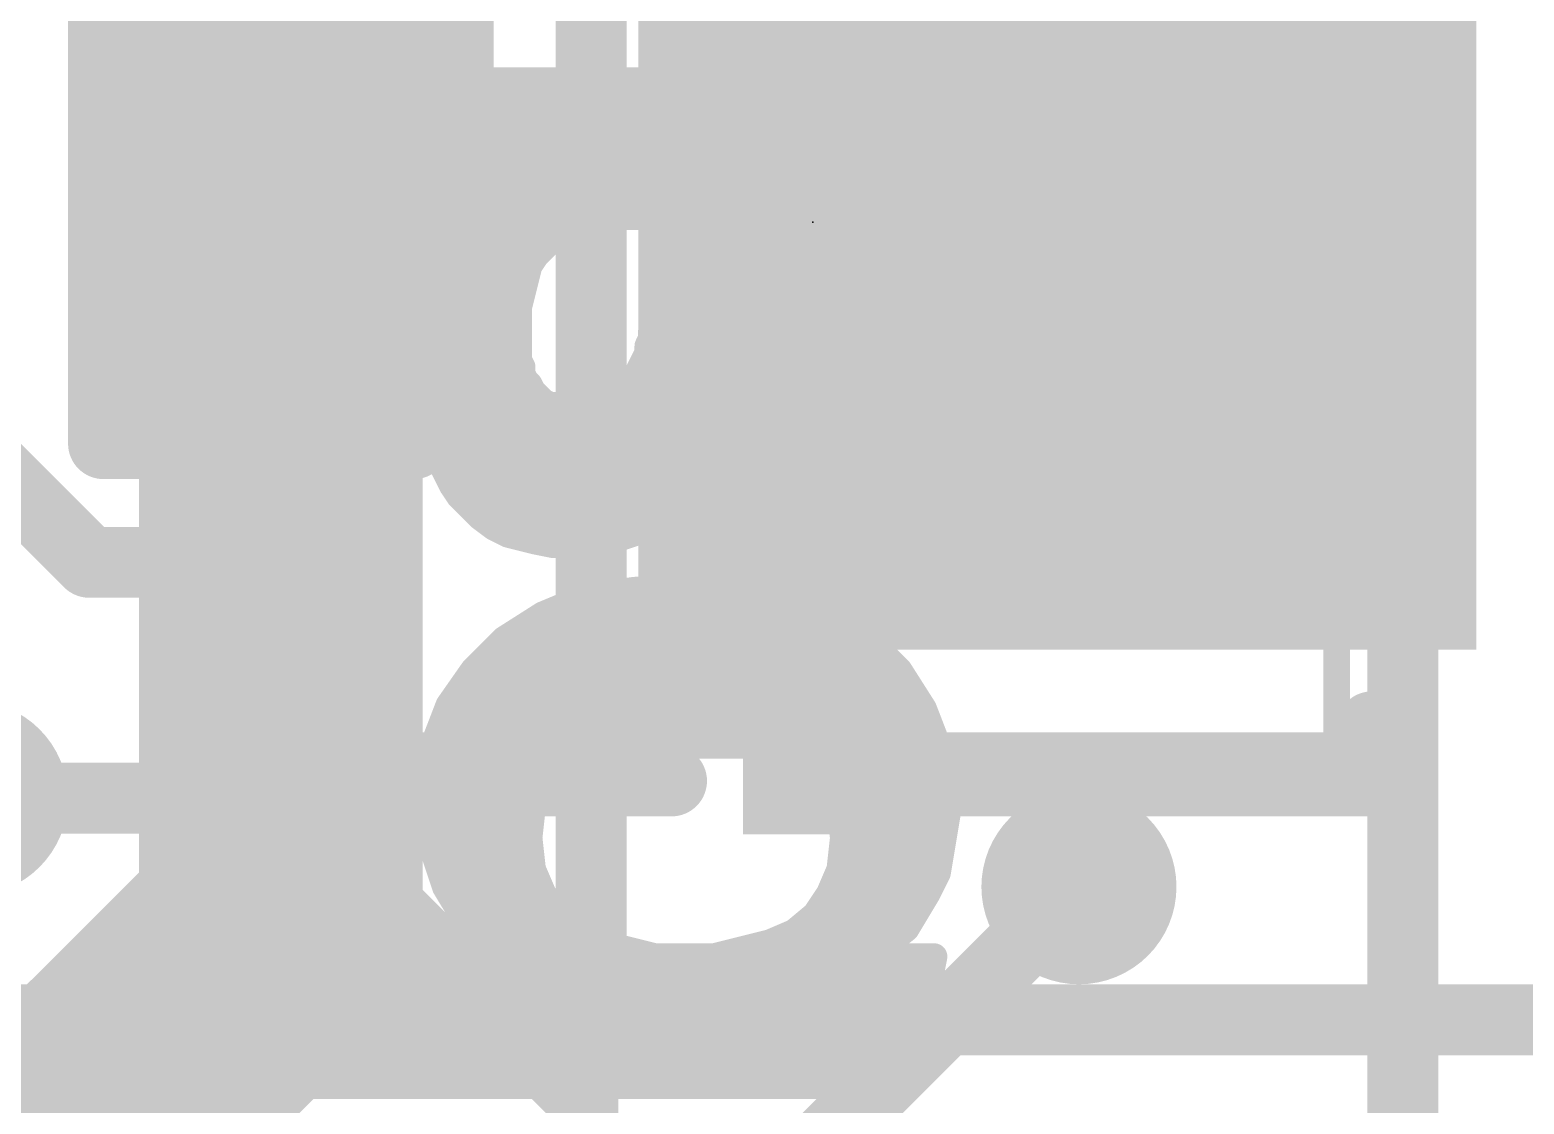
# Model space of a CAD drawing. Extents: x -29.2 to 57.4, y -20 to 37.1.
# Drawn here: x 21.76 to 26.04, y 12.458 to 15.537 of the extents above; entities that cross this region are included whole.
import ezdxf

# ---------------------------------------------------------------- set-up
doc = ezdxf.new("R2010")
doc.units = 0
for name, color, linetype in [('1', 12, 'CONTINUOUS'), ('16', 132, 'CONTINUOUS'), ('18', 110, 'CONTINUOUS'), ('21', 41, 'CONTINUOUS'), ('22', 40, 'CONTINUOUS'), ('23', 53, 'CONTINUOUS'), ('51', 53, 'CONTINUOUS')]:
    doc.layers.add(name, color=color, linetype=linetype)

# ---------------------------------------------------------------- blocks, each defined once
blk = doc.blocks.new('RECT')
blk.add_solid([(-0.5, -0.5), (0.5, -0.5), (-0.5, 0.5), (0.5, 0.5)])
blk = doc.blocks.new('ROUNDV')
at = {"const_width": 0.5}
blk.add_lwpolyline([(0, -0.25, 1), (0, 0.25, 1), (0, -0.25)], format="xyb", dxfattribs=at)

msp = doc.modelspace()

# ---------------------------------------------------------------- linework, layer by layer
at = {"layer": '1', "const_width": 0.2032}
for points in [[(23.368, 12.7), (23.368, 17.018)], [(21.971, 14.351), (21.971, 16.637)], [(22.987, 16.637), (22.987, 14.478)], [(25.693, 13.996), (24.703, 14.986)], [(22.987, 14.478), (22.86, 14.351)], [(21.93, 14.011), (21.59, 14.351)], [(22.86, 14.351), (21.971, 14.351)], [(22.478, 14.011), (21.93, 14.011)], [(25.693, 11.684), (25.693, 13.996)], [(22.479, 13.335), (21.59, 13.335)], [(23.344, 12.47), (22.479, 13.335)], [(21.971, 12.7), (21.336, 12.7)], [(22.344, 12.327), (21.971, 12.7)], [(32.766, 12.7), (23.368, 12.7)], [(23.344, 11.303), (23.344, 12.47)]]:
    msp.add_lwpolyline(points, dxfattribs=at)
at = {"layer": '1', "const_width": 0.1016}
for points in [[(24.7389, 15.0219, 1), (24.6671, 14.9501)], [(23.0229, 14.4421, 1), (22.9511, 14.5139)], [(22.9362, 14.478, 1), (23.0378, 14.478)], [(21.971, 14.4018, 1), (21.971, 14.3002)], [(22.8241, 14.3869, 1), (22.8959, 14.3151)], [(22.86, 14.3002, 1), (22.86, 14.4018)], [(21.9202, 14.351, 1), (22.0218, 14.351)], [(21.93, 14.0618, 1), (21.93, 13.9602)], [(21.8941, 13.9751, 1), (21.9659, 14.0469)], [(22.478, 13.9602, 1), (22.478, 14.0618)], [(25.7438, 13.996, 1), (25.6422, 13.996)], [(25.6571, 13.9601, 1), (25.7289, 14.0319)], [(22.5149, 13.3709, 1), (22.4431, 13.2991)], [(22.479, 13.2842, 1), (22.479, 13.3858)], [(22.0069, 12.7359, 1), (21.9351, 12.6641)], [(21.971, 12.6492, 1), (21.971, 12.7508)], [(23.368, 12.7508, 1), (23.368, 12.6492)], [(23.3172, 12.7, 1), (23.4188, 12.7)], [(23.3948, 12.47, 1), (23.2932, 12.47)], [(23.3081, 12.4341, 1), (23.3799, 12.5059)]]:
    msp.add_lwpolyline(points, format="xyb", dxfattribs=at)
at = {"layer": '16'}
for points, const_width in [([(22.479, 12.954), (22.479, 16.6116)], 0.8128), ([(21.717, 12.192), (22.479, 12.954)], 0.8128), ([(24.765, 13.081), (22.7076, 11.0236)], 0.2032), ([(10.033, 12.192), (21.717, 12.192)], 0.8128)]:
    msp.add_lwpolyline(points, dxfattribs=dict(at, const_width=const_width))
for points, const_width in [([(22.6227, 12.8103, 1), (22.3353, 13.0977)], 0.4064), ([(22.2758, 12.954, 1), (22.6822, 12.954)], 0.4064), ([(24.8009, 13.0451, 1), (24.7291, 13.1169)], 0.1016), ([(21.717, 11.9888, 1), (21.717, 12.3952)], 0.4064), ([(21.5733, 12.3357, 1), (21.8607, 12.0483)], 0.4064)]:
    msp.add_lwpolyline(points, format="xyb", dxfattribs=dict(at, const_width=const_width))
at = {"layer": '21', "const_width": 0.2032}
for points in [[(22.4014, 13.3844), (22.4014, 13.5396)], [(25.6046, 13.3844), (25.6046, 13.5396)], [(23.598, 13.3844), (22.4014, 13.3844)], [(25.6046, 13.3844), (24.408, 13.3844)]]:
    msp.add_lwpolyline(points, dxfattribs=at)
at = {"layer": '21', "const_width": 0.1016}
for points in [[(22.4522, 13.5396, 1), (22.3506, 13.5396)], [(25.6554, 13.5396, 1), (25.5538, 13.5396)], [(22.4014, 13.4352, 1), (22.4014, 13.3336)], [(23.598, 13.3336, 1), (23.598, 13.4352)], [(24.408, 13.4352, 1), (24.408, 13.3336)], [(25.6046, 13.3336, 1), (25.6046, 13.4352)], [(22.3506, 13.3844, 1), (22.4522, 13.3844)], [(25.5538, 13.3844, 1), (25.6554, 13.3844)]]:
    msp.add_lwpolyline(points, format="xyb", dxfattribs=at)
at = {"layer": '22', "const_width": 0.0381}
for points in [[(22.93, 15.4501, 1), (22.93, 15.412)], [(22.949, 15.431, 1), (22.9109, 15.431)], [(22.9485, 15.448, 1), (22.9315, 15.414)], [(22.94, 15.412, 1), (22.94, 15.4501)], [(22.96, 15.4401, 1), (22.96, 15.402)], [(22.9785, 15.438, 1), (22.9615, 15.404)], [(22.9515, 15.404, 1), (22.9685, 15.438)], [(22.97, 15.402, 1), (22.97, 15.4401)], [(22.93, 15.4115, 1), (22.93, 15.3734)], [(22.99, 15.4301, 1), (22.99, 15.392)], [(23.0085, 15.428, 1), (22.9915, 15.394)], [(22.9815, 15.394, 1), (22.9985, 15.428)], [(23, 15.392, 1), (23, 15.4301)], [(23.02, 15.4201, 1), (23.02, 15.382)], [(23.0115, 15.384, 1), (23.0285, 15.418)], [(23.0685, 15.418, 1), (23.0515, 15.384)], [(23.06, 15.382, 1), (23.06, 15.4201)], [(23.08, 15.4101, 1), (23.08, 15.372)], [(23.0715, 15.374, 1), (23.0885, 15.408)], [(23.0772, 15.3734, 1), (23.0772, 15.4115)], [(23.9831, 15.4098, 1), (23.9769, 15.3722)], [(23.98, 15.372, 1), (23.98, 15.4101)], [(24.1085, 15.388, 1), (24.0915, 15.354)], [(24.0969, 15.3522, 1), (24.1031, 15.3898)], [(24.1471, 15.3687, 1), (24.1329, 15.3333)], [(24.1315, 15.334, 1), (24.1485, 15.368)], [(24.2035, 15.3445, 1), (24.1765, 15.3175)], [(24.1829, 15.3133, 1), (24.1971, 15.3487)], [(22.93, 15.3353, 1), (22.93, 15.2972)], [(24.2048, 15.2972, 1), (24.2048, 15.3353)], [(24.2752, 15.2724, 1), (24.2448, 15.2496)], [(24.2465, 15.2475, 1), (24.2735, 15.2745)], [(22.93, 15.2591, 1), (22.93, 15.221)], [(24.307, 15.2295, 1), (24.273, 15.2125)], [(24.2748, 15.2096, 1), (24.3052, 15.2324)], [(24.2758, 15.221, 1), (24.2758, 15.2591)], [(22.93, 15.1829, 1), (22.93, 15.1448)], [(24.3277, 15.1881, 1), (24.2923, 15.1739)], [(24.293, 15.1725, 1), (24.327, 15.1895)], [(24.3169, 15.1448, 1), (24.3169, 15.1829)], [(24.3485, 15.1356, 1), (24.3115, 15.1264)], [(24.3123, 15.1239, 1), (24.3477, 15.1381)], [(22.93, 15.1067, 1), (22.93, 15.0686)], [(24.3581, 15.097, 1), (24.3219, 15.085)], [(24.3215, 15.0864, 1), (24.3585, 15.0956)], [(24.3411, 15.0686, 1), (24.3411, 15.1067)], [(22.93, 15.0601, 1), (22.93, 15.022)], [(22.9635, 15.0545, 1), (22.9365, 15.0275)], [(22.96, 15.0501, 1), (22.96, 15.012)], [(22.95, 15.022, 1), (22.95, 15.0601)], [(22.9835, 15.0445, 1), (22.9565, 15.0175)], [(22.97, 15.012, 1), (22.97, 15.0501)], [(24.3787, 15.0347, 1), (24.3413, 15.0273)], [(22.9109, 15.041, 1), (22.949, 15.041)], [(22.9465, 15.0175, 1), (22.9735, 15.0445)], [(22.98, 15.0401, 1), (22.98, 15.002)], [(22.9665, 15.0075, 1), (22.9935, 15.0345)], [(23.0535, 15.0345, 1), (23.0265, 15.0075)], [(23.0496, 15.0305, 1), (23.0496, 14.9924)], [(23.05, 15.0301, 1), (23.05, 14.992)], [(23.0365, 15.0045, 1), (23.0635, 14.9775)], [(23.0365, 14.9975, 1), (23.0635, 15.0245)], [(23.0606, 14.9751, 1), (23.0394, 15.0069)], [(23.04, 15.002, 1), (23.04, 15.0401)], [(23.0835, 14.9975, 1), (23.0565, 15.0245)], [(23.07, 14.992, 1), (23.07, 15.0301)], [(23.39, 15.0101, 1), (23.39, 14.972)], [(23.3985, 14.974, 1), (23.3815, 15.008)], [(23.4115, 15.008, 1), (23.4285, 14.974)], [(23.42, 14.972, 1), (23.42, 15.0101)], [(23.44, 15.0201, 1), (23.44, 14.982)], [(23.4485, 14.984, 1), (23.4315, 15.018)], [(23.647, 14.9925, 1), (23.613, 15.0095)], [(23.63, 14.982, 1), (23.63, 15.0201)], [(23.8763, 15.0097, 1), (23.8837, 14.9723)], [(23.8914, 14.9758, 1), (23.8686, 15.0062)], [(23.93, 15.0201, 1), (23.93, 14.982)], [(23.9337, 14.9823, 1), (23.9263, 15.0197)], [(23.966, 15.0191, 1), (23.954, 14.9829)], [(23.96, 14.982, 1), (23.96, 15.0201)], [(23.99, 15.0101, 1), (23.99, 14.972)], [(23.984, 14.9729, 1), (23.996, 15.0091)], [(24.0185, 15.008, 1), (24.0015, 14.974)], [(24.01, 14.972, 1), (24.01, 15.0101)], [(24.3419, 15.025, 1), (24.3781, 15.037)], [(24.3639, 14.9924, 1), (24.3639, 15.0305)], [(23.0094, 14.9869, 1), (23.0306, 14.9551)], [(23.0359, 14.9604, 1), (23.0041, 14.9816)], [(23.2765, 14.9645, 1), (23.3035, 14.9375)], [(23.296, 14.9329, 1), (23.284, 14.9691)], [(23.304, 14.9891, 1), (23.316, 14.9529)], [(23.3235, 14.9575, 1), (23.2965, 14.9845)], [(23.34, 15, 1), (23.34, 14.9619)], [(23.346, 14.9629, 1), (23.334, 14.9991)], [(23.3615, 14.998, 1), (23.3785, 14.964)], [(23.37, 14.9619, 1), (23.37, 15)], [(23.6135, 14.9375, 1), (23.5865, 14.9645)], [(23.5965, 14.9845, 1), (23.6235, 14.9575)], [(23.627, 14.9625, 1), (23.593, 14.9795)], [(23.603, 14.9895, 1), (23.637, 14.9725)], [(23.6335, 14.9675, 1), (23.6065, 14.9945)], [(23.8286, 14.9762, 1), (23.8514, 14.9458)], [(23.8552, 14.9496, 1), (23.8248, 14.9724)], [(24.0635, 14.9845, 1), (24.0365, 14.9575)], [(24.0415, 14.954, 1), (24.0585, 14.988)], [(24.3891, 14.981, 1), (24.351, 14.981)], [(24.3513, 14.9773, 1), (24.3887, 14.9847)], [(23.0059, 14.9004, 1), (22.9741, 14.9216)], [(22.9981, 14.9543, 1), (22.9981, 14.9162)], [(22.9841, 14.9516, 1), (23.0159, 14.9304)], [(23.0181, 14.935, 1), (22.9819, 14.947)], [(23.254, 14.9591, 1), (23.266, 14.9229)], [(23.2735, 14.9275, 1), (23.2465, 14.9545)], [(23.2542, 14.9162, 1), (23.2542, 14.9543)], [(23.609, 14.941, 1), (23.5709, 14.941)], [(23.5765, 14.9545, 1), (23.6035, 14.9275)], [(23.59, 14.9543, 1), (23.59, 14.9162)], [(23.5709, 14.921, 1), (23.609, 14.921)], [(23.607, 14.9125, 1), (23.573, 14.9295)], [(23.583, 14.9595, 1), (23.617, 14.9425)], [(23.7948, 14.9324, 1), (23.8252, 14.9096)], [(23.8281, 14.915, 1), (23.7919, 14.927)], [(23.8207, 14.9162, 1), (23.8207, 14.9543)], [(24.097, 14.9495, 1), (24.063, 14.9325)], [(24.0829, 14.9543, 1), (24.0829, 14.9162)], [(24.0665, 14.9275, 1), (24.0935, 14.9545)], [(24.3888, 14.9341, 1), (24.3512, 14.9279)], [(24.351, 14.931, 1), (24.3891, 14.931)], [(24.37, 14.9162, 1), (24.37, 14.9543)], [(22.9587, 14.878, 1), (22.9587, 14.8399)], [(22.9759, 14.8504, 1), (22.9441, 14.8716)], [(22.9541, 14.8916, 1), (22.9859, 14.8704)], [(22.987, 14.8725, 1), (22.953, 14.8895)], [(22.9719, 14.917, 1), (23.0081, 14.905)], [(23.2085, 14.8564, 1), (23.1715, 14.8656)], [(23.1895, 14.8399, 1), (23.1895, 14.878)], [(23.1965, 14.9045, 1), (23.2235, 14.8775)], [(23.2259, 14.8804, 1), (23.1941, 14.9016)], [(23.5891, 14.881, 1), (23.551, 14.881)], [(23.553, 14.8895, 1), (23.587, 14.8725)], [(23.57, 14.878, 1), (23.57, 14.8399)], [(23.8089, 14.8583, 1), (23.7711, 14.8637)], [(23.7897, 14.8399, 1), (23.7897, 14.878)], [(24.129, 14.881, 1), (24.0909, 14.881)], [(24.127, 14.8695, 1), (24.093, 14.8525)], [(24.111, 14.878, 1), (24.111, 14.8399)], [(24.093, 14.8725, 1), (24.127, 14.8895)], [(24.3991, 14.871, 1), (24.361, 14.871)], [(24.38, 14.8399, 1), (24.38, 14.878)], [(22.9241, 14.8416, 1), (22.9559, 14.8204)], [(22.9581, 14.825, 1), (22.9219, 14.837)], [(22.943, 14.8695, 1), (22.977, 14.8525)], [(23.1741, 14.8716, 1), (23.2059, 14.8504)], [(23.5736, 14.8497, 1), (23.5664, 14.8123)], [(23.5736, 14.8497, 1), (23.5664, 14.8123)], [(23.587, 14.8225, 1), (23.553, 14.8395)], [(23.7719, 14.867, 1), (23.8081, 14.855)], [(24.0909, 14.861, 1), (24.129, 14.861)], [(24.1391, 14.841, 1), (24.101, 14.841)], [(24.103, 14.8325, 1), (24.137, 14.8495)], [(24.3612, 14.8679, 1), (24.3988, 14.8741)], [(22.9255, 14.8018, 1), (22.9255, 14.7637)], [(22.9119, 14.807, 1), (22.9481, 14.795)], [(22.9485, 14.7964, 1), (22.9115, 14.8056)], [(23.1705, 14.7637, 1), (23.1705, 14.8018)], [(23.543, 14.8195, 1), (23.577, 14.8025)], [(23.56, 14.8018, 1), (23.56, 14.7637)], [(23.5791, 14.811, 1), (23.541, 14.811)], [(23.551, 14.831, 1), (23.5891, 14.831)], [(23.7611, 14.7937, 1), (23.7989, 14.7883)], [(23.7989, 14.7886, 1), (23.7611, 14.7934)], [(23.7764, 14.7723, 1), (23.7836, 14.8097)], [(23.7764, 14.7723, 1), (23.7836, 14.8097)], [(23.779, 14.7637, 1), (23.779, 14.8018)], [(24.12, 14.8018, 1), (24.12, 14.7637)], [(24.38, 14.7637, 1), (24.38, 14.8018)], [(22.9291, 14.731, 1), (22.891, 14.731)], [(22.9015, 14.7656, 1), (22.9385, 14.7564)], [(22.9381, 14.755, 1), (22.9019, 14.767)], [(23.1791, 14.741, 1), (23.141, 14.741)], [(23.5691, 14.741, 1), (23.531, 14.741)], [(23.541, 14.771, 1), (23.5791, 14.771)], [(23.5781, 14.765, 1), (23.5419, 14.777)], [(24.137, 14.7795, 1), (24.103, 14.7625)], [(24.101, 14.771, 1), (24.1391, 14.771)], [(24.1481, 14.745, 1), (24.1119, 14.757)], [(24.113, 14.7425, 1), (24.147, 14.7595)], [(22.8919, 14.737, 1), (22.9281, 14.725)], [(22.91, 14.7256, 1), (22.91, 14.6875)], [(22.9281, 14.695, 1), (22.8919, 14.707)], [(23.1415, 14.7456, 1), (23.1785, 14.7364)], [(23.16, 14.6875, 1), (23.16, 14.7256)], [(23.5319, 14.747, 1), (23.5681, 14.735)], [(23.55, 14.7256, 1), (23.55, 14.6875)], [(23.5681, 14.695, 1), (23.5319, 14.707)], [(23.7511, 14.7134, 1), (23.7889, 14.7086)], [(23.7889, 14.7089, 1), (23.7511, 14.7131)], [(23.7695, 14.6875, 1), (23.7695, 14.7256)], [(24.1391, 14.721, 1), (24.101, 14.721)], [(24.1019, 14.727, 1), (24.1381, 14.715)], [(24.12, 14.7256, 1), (24.12, 14.6875)], [(24.38, 14.6875, 1), (24.38, 14.7256)], [(22.8819, 14.677, 1), (22.9181, 14.665)], [(22.9191, 14.671, 1), (22.881, 14.671)], [(22.891, 14.701, 1), (22.9291, 14.701)], [(23.5219, 14.677, 1), (23.5581, 14.665)], [(23.5591, 14.671, 1), (23.521, 14.671)], [(23.557, 14.6425, 1), (23.523, 14.6595)], [(23.531, 14.701, 1), (23.5691, 14.701)], [(24.101, 14.671, 1), (24.1391, 14.671)], [(24.1381, 14.665, 1), (24.1019, 14.677)], [(24.3988, 14.6479, 1), (24.3612, 14.6541)], [(22.9, 14.6494, 1), (22.9, 14.6113)], [(22.9181, 14.595, 1), (22.8819, 14.607)], [(23.16, 14.6113, 1), (23.16, 14.6494)], [(23.5491, 14.631, 1), (23.511, 14.631)], [(23.53, 14.6494, 1), (23.53, 14.6113)], [(23.513, 14.6395, 1), (23.547, 14.6225)], [(23.5368, 14.6288, 1), (23.5232, 14.5932)], [(23.5368, 14.6288, 1), (23.5232, 14.5932)], [(23.547, 14.6025, 1), (23.513, 14.6195)], [(23.521, 14.651, 1), (23.5591, 14.651)], [(23.7411, 14.6231, 1), (23.7789, 14.6189)], [(23.7786, 14.6169, 1), (23.7414, 14.6251)], [(23.761, 14.6113, 1), (23.761, 14.6494)], [(24.129, 14.641, 1), (24.0909, 14.641)], [(24.11, 14.6494, 1), (24.11, 14.6113)], [(24.0919, 14.647, 1), (24.1281, 14.635)], [(24.0909, 14.621, 1), (24.129, 14.621)], [(24.127, 14.6125, 1), (24.093, 14.6295)], [(24.361, 14.651, 1), (24.3991, 14.651)], [(24.3766, 14.6113, 1), (24.3766, 14.6494)], [(22.9091, 14.571, 1), (22.871, 14.571)], [(22.8719, 14.577, 1), (22.9081, 14.565)], [(22.881, 14.601, 1), (22.9191, 14.601)], [(23.177, 14.5995, 1), (23.143, 14.5825)], [(23.141, 14.591, 1), (23.1791, 14.591)], [(23.1891, 14.571, 1), (23.151, 14.571)], [(23.153, 14.5625, 1), (23.187, 14.5795)], [(23.511, 14.611, 1), (23.5491, 14.611)], [(24.073, 14.5895, 1), (24.107, 14.5725)], [(24.1035, 14.5675, 1), (24.0765, 14.5945)], [(22.89, 14.5733, 1), (22.89, 14.5352)], [(23.187, 14.5595, 1), (23.153, 14.5425)], [(23.151, 14.551, 1), (23.1891, 14.551)], [(23.1935, 14.5445, 1), (23.1665, 14.5175)], [(23.163, 14.5225, 1), (23.197, 14.5395)], [(23.17, 14.5352, 1), (23.17, 14.5733)], [(23.207, 14.5295, 1), (23.173, 14.5125)], [(23.1765, 14.5075, 1), (23.2035, 14.5345)], [(23.5016, 14.5733, 1), (23.5016, 14.5352)], [(23.6791, 14.5733, 1), (23.6791, 14.5352)], [(23.6791, 14.5352, 1), (23.6791, 14.5733)], [(23.7214, 14.5351, 1), (23.7586, 14.5269)], [(23.7589, 14.5286, 1), (23.7211, 14.5334)], [(23.7332, 14.5132, 1), (23.7468, 14.5488)], [(23.7332, 14.5132, 1), (23.7468, 14.5488)], [(23.7452, 14.5352, 1), (23.7452, 14.5733)], [(24.0165, 14.5345, 1), (24.0435, 14.5075)], [(24.0385, 14.504, 1), (24.0215, 14.538)], [(24.0632, 14.5733, 1), (24.0632, 14.5352)], [(24.3639, 14.5352, 1), (24.3639, 14.5733)], [(22.9087, 14.4947, 1), (22.8713, 14.4873)], [(22.871, 14.491, 1), (22.9091, 14.491)], [(22.8926, 14.4971, 1), (22.8926, 14.459)], [(23.2135, 14.5145, 1), (23.1865, 14.4875)], [(23.183, 14.4925, 1), (23.217, 14.5095)], [(23.223, 14.459, 1), (23.223, 14.4971)], [(23.447, 14.4971, 1), (23.447, 14.459)], [(23.463, 14.5195, 1), (23.497, 14.5025)], [(23.4935, 14.4975, 1), (23.4665, 14.5245)], [(23.7334, 14.459, 1), (23.7334, 14.4971)], [(23.91, 14.5101, 1), (23.91, 14.472)], [(23.9291, 14.491, 1), (23.891, 14.491)], [(23.91, 14.4971, 1), (23.91, 14.459)], [(23.9315, 14.508, 1), (23.9485, 14.474)], [(23.94, 14.472, 1), (23.94, 14.5101)], [(23.96, 14.5201, 1), (23.96, 14.482)], [(23.9685, 14.484, 1), (23.9515, 14.518)], [(23.9815, 14.518, 1), (23.9985, 14.484)], [(23.99, 14.482, 1), (23.99, 14.5201)], [(24.3512, 14.459, 1), (24.3512, 14.4971)], [(22.9191, 14.441, 1), (22.881, 14.441)], [(23.2385, 14.488, 1), (23.2215, 14.454)], [(23.2165, 14.4575, 1), (23.2435, 14.4845)], [(23.25, 14.4801, 1), (23.25, 14.442)], [(23.266, 14.4791, 1), (23.254, 14.4429)], [(23.2415, 14.444, 1), (23.2585, 14.478)], [(23.26, 14.442, 1), (23.26, 14.4801)], [(23.29, 14.4701, 1), (23.29, 14.432)], [(23.284, 14.4329, 1), (23.296, 14.4691)], [(23.3185, 14.468, 1), (23.3015, 14.434)], [(23.31, 14.432, 1), (23.31, 14.4701)], [(23.324, 14.4591, 1), (23.336, 14.4229)], [(23.3215, 14.424, 1), (23.3385, 14.458)], [(23.36, 14.4701, 1), (23.36, 14.432)], [(23.366, 14.4329, 1), (23.354, 14.4691)], [(23.3915, 14.468, 1), (23.4085, 14.434)], [(23.4, 14.432, 1), (23.4, 14.4701)], [(23.4265, 14.4845, 1), (23.4535, 14.4575)], [(23.4485, 14.454, 1), (23.4315, 14.488)], [(23.7111, 14.4534, 1), (23.7489, 14.4486)], [(23.7486, 14.4469, 1), (23.7114, 14.4551)], [(24.3312, 14.4741, 1), (24.3688, 14.4679)], [(24.3677, 14.4639, 1), (24.3323, 14.4781)], [(22.9, 14.4209, 1), (22.9, 14.3828)], [(22.917, 14.3995, 1), (22.883, 14.3825)], [(22.8813, 14.4373, 1), (22.9187, 14.4447)], [(23.7191, 14.3828, 1), (23.7191, 14.4209)], [(23.91, 14.4209, 1), (23.91, 14.3828)], [(24.3223, 14.3828, 1), (24.3223, 14.4209)], [(22.881, 14.391, 1), (22.9191, 14.391)], [(22.9385, 14.3556, 1), (22.9015, 14.3464)], [(23.6914, 14.3651, 1), (23.7286, 14.3569)], [(23.7278, 14.3543, 1), (23.6922, 14.3677)], [(24.2923, 14.3781, 1), (24.3277, 14.3639)], [(24.3263, 14.3612, 1), (24.2937, 14.3808)], [(22.903, 14.3425, 1), (22.937, 14.3595)], [(22.9263, 14.3447, 1), (22.9263, 14.3066)], [(22.947, 14.3195, 1), (22.913, 14.3025)], [(23.6967, 14.3066, 1), (23.6967, 14.3447)], [(23.91, 14.3447, 1), (23.91, 14.3066)], [(24.2637, 14.3308, 1), (24.2963, 14.3112)], [(24.2952, 14.3096, 1), (24.2648, 14.3324)], [(24.2828, 14.3066, 1), (24.2828, 14.3447)], [(22.9115, 14.3064, 1), (22.9485, 14.3156)], [(23.6622, 14.2877, 1), (23.6978, 14.2743)], [(23.6965, 14.2715, 1), (23.6635, 14.2905)], [(22.9608, 14.2685, 1), (22.9608, 14.2304)], [(22.9859, 14.2416, 1), (22.9541, 14.2204)], [(22.953, 14.2225, 1), (22.987, 14.2395)], [(23.6619, 14.2304, 1), (23.6619, 14.2685)], [(23.91, 14.2685, 1), (23.91, 14.2304)], [(24.2048, 14.2524, 1), (24.2352, 14.2296)], [(24.2335, 14.2275, 1), (24.2065, 14.2545)], [(24.2263, 14.2304, 1), (24.2263, 14.2685)], [(23.0035, 14.2145, 1), (22.9765, 14.1875)], [(22.9741, 14.1904, 1), (23.0059, 14.2116)], [(23.0178, 14.1923, 1), (23.0178, 14.1542)], [(23.6022, 14.1542, 1), (23.6022, 14.1923)], [(23.6235, 14.2205, 1), (23.6565, 14.2015)], [(23.6535, 14.1975, 1), (23.6265, 14.2245)], [(23.91, 14.1923, 1), (23.91, 14.1542)], [(24.1429, 14.1542, 1), (24.1429, 14.1923)], [(24.1665, 14.2145, 1), (24.1935, 14.1875)], [(24.1914, 14.1858, 1), (24.1686, 14.2162)], [(23.0614, 14.1562, 1), (23.0386, 14.1258)], [(23.0365, 14.1275, 1), (23.0635, 14.1545)], [(23.5665, 14.1645, 1), (23.5935, 14.1375)], [(23.5911, 14.1355, 1), (23.5689, 14.1665)], [(24.0802, 14.1573, 1), (24.0998, 14.1247)], [(24.096, 14.1229, 1), (24.084, 14.1591)], [(24.1286, 14.1862, 1), (24.1514, 14.1558)], [(24.1498, 14.1547, 1), (24.1302, 14.1873)], [(23.0985, 14.128, 1), (23.0815, 14.094)], [(23.0786, 14.0958, 1), (23.1014, 14.1262)], [(23.118, 14.1161, 1), (23.118, 14.078)], [(23.1346, 14.1095, 1), (23.1254, 14.0725)], [(23.1215, 14.074, 1), (23.1385, 14.108)], [(23.4989, 14.1165, 1), (23.5211, 14.0855)], [(23.498, 14.078, 1), (23.498, 14.1161)], [(23.516, 14.0829, 1), (23.504, 14.1191)], [(23.9073, 14.1199, 1), (23.9127, 14.0821)], [(23.9763, 14.1297, 1), (23.9837, 14.0923)], [(23.9827, 14.0921, 1), (23.9773, 14.1299)], [(24.024, 14.1391, 1), (24.036, 14.1029)], [(24.0337, 14.1023, 1), (24.0263, 14.1397)], [(23.2137, 14.0897, 1), (23.2063, 14.0523)], [(23.2054, 14.0525, 1), (23.2146, 14.0895)], [(23.26, 14.08, 1), (23.26, 14.0419)], [(23.2563, 14.0423, 1), (23.2637, 14.0797)], [(23.3083, 14.08, 1), (23.3117, 14.042)], [(23.31, 14.0419, 1), (23.31, 14.08)], [(23.414, 14.0891, 1), (23.426, 14.0529)], [(23.4217, 14.052, 1), (23.4183, 14.09)], [(23.891, 14.101, 1), (23.9291, 14.101)], [(23.4886, 13.95, 1), (23.4914, 13.912)], [(23.4927, 13.9121, 1), (23.4873, 13.9499)], [(23.63, 13.9601, 1), (23.63, 13.922)], [(23.649, 13.9415, 1), (23.611, 13.9405)], [(23.649, 13.9415, 1), (23.611, 13.9405)], [(23.6314, 13.922, 1), (23.6286, 13.96)], [(23.774, 13.9596, 1), (23.766, 13.9224)], [(23.77, 13.922, 1), (23.77, 13.9601)], [(23.3473, 13.9299, 1), (23.3527, 13.8921)], [(23.3573, 13.8934, 1), (23.3427, 13.9286)], [(23.9168, 13.9288, 1), (23.9032, 13.8932)], [(23.906, 13.8924, 1), (23.914, 13.9296)], [(23.2472, 13.8691, 1), (23.2128, 13.8529)], [(23.2472, 13.8691, 1), (23.2128, 13.8529)], [(23.2227, 13.8786, 1), (23.2373, 13.8434)], [(23.2402, 13.8449, 1), (23.2198, 13.8771)], [(23.2478, 13.8875, 1), (23.2478, 13.8494)], [(23.6319, 13.8875, 1), (23.6319, 13.8494)], [(23.6319, 13.8494, 1), (23.6319, 13.8875)], [(24.0208, 13.8494, 1), (24.0208, 13.8875)], [(24.0496, 13.8775, 1), (24.0304, 13.8445)], [(24.0332, 13.8432, 1), (24.0468, 13.8788)], [(23.1098, 13.8071, 1), (23.1302, 13.7749)], [(23.1219, 13.8113, 1), (23.1219, 13.7732)], [(23.1335, 13.7775, 1), (23.1065, 13.8045)], [(23.2624, 13.8113, 1), (23.2624, 13.7732)], [(23.2624, 13.7732, 1), (23.2624, 13.8113)], [(23.6339, 13.8113, 1), (23.6339, 13.7732)], [(23.6339, 13.7732, 1), (23.6339, 13.8113)], [(24.1735, 13.8045, 1), (24.1465, 13.7775)], [(24.1504, 13.7745, 1), (24.1696, 13.8075)], [(24.1579, 13.7732, 1), (24.1579, 13.8113)], [(23.045, 13.7351, 1), (23.045, 13.697)], [(23.2982, 13.7351, 1), (23.2982, 13.697)], [(23.2982, 13.697, 1), (23.2982, 13.7351)], [(23.6359, 13.7351, 1), (23.6359, 13.697)], [(23.6359, 13.697, 1), (23.6359, 13.7351)], [(24.235, 13.697, 1), (24.235, 13.7351)], [(23.0165, 13.7145, 1), (23.0435, 13.6875)], [(23.0456, 13.6901, 1), (23.0144, 13.7119)], [(24.2661, 13.7112, 1), (24.2339, 13.6908)], [(24.2365, 13.6875, 1), (24.2635, 13.7145)], [(22.9872, 13.6589, 1), (22.9872, 13.6208)], [(23.3341, 13.6589, 1), (23.3341, 13.6208)], [(23.3341, 13.6208, 1), (23.3341, 13.6589)], [(23.6379, 13.6589, 1), (23.6379, 13.6208)], [(23.6379, 13.6208, 1), (23.6379, 13.6589)], [(24.2889, 13.6208, 1), (24.2889, 13.6589)], [(22.9444, 13.6119, 1), (22.9756, 13.5901)], [(22.9778, 13.5942, 1), (22.9422, 13.6078)], [(24.3378, 13.5978, 1), (24.3022, 13.5842)], [(24.3039, 13.5808, 1), (24.3361, 13.6012)], [(22.9456, 13.5827, 1), (22.9456, 13.5446)], [(23.37, 13.5827, 1), (23.37, 13.5446)], [(23.37, 13.5446, 1), (23.37, 13.5827)], [(23.4676, 13.5599, 1), (23.4724, 13.5221)], [(23.4746, 13.5225, 1), (23.4654, 13.5595)], [(23.5479, 13.5699, 1), (23.5521, 13.5321)], [(23.5524, 13.5321, 1), (23.5476, 13.5699)], [(23.6399, 13.5827, 1), (23.6399, 13.5446)], [(23.6424, 13.5799, 1), (23.6376, 13.5421)], [(23.621, 13.5605, 1), (23.659, 13.5615)], [(23.621, 13.5605, 1), (23.659, 13.5615)], [(23.6421, 13.5421, 1), (23.6379, 13.5799)], [(23.6399, 13.5446, 1), (23.6399, 13.5827)], [(23.8067, 13.5588, 1), (23.7933, 13.5232)], [(23.7976, 13.5221, 1), (23.8024, 13.5599)], [(24.3305, 13.5446, 1), (24.3305, 13.5827)], [(22.9163, 13.5065, 1), (22.9163, 13.4684)], [(23.3396, 13.4684, 1), (23.3396, 13.5065)], [(23.3854, 13.5395, 1), (23.3946, 13.5025)], [(23.3728, 13.5129, 1), (23.4072, 13.5291)], [(23.3728, 13.5129, 1), (23.4072, 13.5291)], [(23.4006, 13.5051, 1), (23.3794, 13.5369)], [(23.8875, 13.5285, 1), (23.8725, 13.4935)], [(23.8733, 13.4932, 1), (23.8867, 13.5288)], [(23.9351, 13.5065, 1), (23.9351, 13.4684)], [(24.3598, 13.4684, 1), (24.3598, 13.5065)], [(22.929, 13.4697, 1), (22.891, 13.4723)], [(22.8922, 13.4778, 1), (22.9278, 13.4642)], [(23.9622, 13.4956, 1), (23.9378, 13.4664)], [(23.9425, 13.4635, 1), (23.9575, 13.4985)], [(24.3889, 13.4634, 1), (24.3511, 13.4586)], [(24.3522, 13.4542, 1), (24.3878, 13.4678)], [(22.906, 13.4303, 1), (22.906, 13.3922)], [(23.2501, 13.3922, 1), (23.2501, 13.4303)], [(23.2594, 13.4569, 1), (23.2806, 13.4251)], [(23.2859, 13.4304, 1), (23.2541, 13.4516)], [(24.0259, 13.4416, 1), (23.9941, 13.4204)], [(23.9978, 13.4164, 1), (24.0222, 13.4456)], [(24.0232, 13.4303, 1), (24.0232, 13.3922)], [(24.3762, 13.3922, 1), (24.3762, 13.4303)], [(23.2141, 13.3916, 1), (23.2459, 13.3704)], [(23.2475, 13.3735, 1), (23.2125, 13.3885)], [(24.0675, 13.3785, 1), (24.0325, 13.3635)], [(24.0341, 13.3604, 1), (24.0659, 13.3816)], [(22.9191, 13.321, 1), (22.881, 13.321)], [(22.9009, 13.3541, 1), (22.9009, 13.316)], [(23.2103, 13.316, 1), (23.2103, 13.3541)], [(24.0654, 13.3541, 1), (24.0654, 13.316)], [(24.3858, 13.316, 1), (24.3858, 13.3541)], [(22.881, 13.3223, 1), (22.919, 13.3197)], [(23.1825, 13.3185, 1), (23.2175, 13.3035)], [(23.2189, 13.3089, 1), (23.1811, 13.3131)], [(24.0989, 13.3034, 1), (24.0611, 13.2986)], [(24.0625, 13.2935, 1), (24.0975, 13.3085)], [(24.3711, 13.2986, 1), (24.4089, 13.3034)], [(24.4088, 13.2979, 1), (24.3712, 13.3041)], [(22.9188, 13.2641, 1), (22.8812, 13.2579)], [(22.881, 13.261, 1), (22.9191, 13.261)], [(22.9004, 13.2779, 1), (22.9004, 13.2398)], [(23.1942, 13.2398, 1), (23.1942, 13.2779)], [(24.0853, 13.2779, 1), (24.0853, 13.2398)], [(24.383, 13.2398, 1), (24.383, 13.2779)], [(22.9281, 13.207, 1), (22.8919, 13.195)], [(23.2089, 13.2231, 1), (23.1711, 13.2189)], [(23.1711, 13.2231, 1), (23.2089, 13.2189)], [(24.1089, 13.2189, 1), (24.0711, 13.2231)], [(24.0711, 13.2186, 1), (24.1089, 13.2234)], [(22.8912, 13.1979, 1), (22.9288, 13.2041)], [(22.9161, 13.2017, 1), (22.9161, 13.1636)], [(23.1943, 13.1636, 1), (23.1943, 13.2017)], [(24.0857, 13.2017, 1), (24.0857, 13.1636)], [(24.3703, 13.1636, 1), (24.3703, 13.2017)], [(22.9415, 13.1255, 1), (22.9415, 13.0874)], [(23.2175, 13.1385, 1), (23.1825, 13.1235)], [(23.1811, 13.1289, 1), (23.2189, 13.1331)], [(23.2105, 13.0874, 1), (23.2105, 13.1255)], [(24.0695, 13.1255, 1), (24.0695, 13.0874)], [(24.0611, 13.1331, 1), (24.0989, 13.1289)], [(24.0975, 13.1235, 1), (24.0625, 13.1385)], [(24.3412, 13.1241, 1), (24.3788, 13.1179)], [(24.377, 13.1125, 1), (24.343, 13.1295)], [(24.3527, 13.0874, 1), (24.3527, 13.1255)], [(22.9663, 13.0908, 1), (22.9337, 13.0712)], [(22.9319, 13.075, 1), (22.9681, 13.087)], [(23.2459, 13.0716, 1), (23.2141, 13.0504)], [(24.0659, 13.0504, 1), (24.0341, 13.0716)], [(24.3463, 13.0512, 1), (24.3137, 13.0708)], [(22.9949, 13.0429, 1), (22.9651, 13.0191)], [(22.9806, 13.0493, 1), (22.9806, 13.0112)], [(22.9637, 13.0212, 1), (22.9963, 13.0408)], [(23.2125, 13.0535, 1), (23.2475, 13.0685)], [(23.2505, 13.0112, 1), (23.2505, 13.0493)], [(24.0295, 13.0493, 1), (24.0295, 13.0112)], [(24.0325, 13.0685, 1), (24.0675, 13.0535)], [(24.313, 13.0695, 1), (24.347, 13.0525)], [(24.3115, 13.0112, 1), (24.3115, 13.0493)], [(23.0335, 12.9945, 1), (23.0065, 12.9675)], [(23.0051, 12.9691, 1), (23.0349, 12.9929)], [(23.2806, 13.0169, 1), (23.2594, 12.9851)], [(23.2541, 12.9904, 1), (23.2859, 13.0116)], [(23.9941, 13.0116, 1), (24.0259, 12.9904)], [(24.0222, 12.9864, 1), (23.9978, 13.0156)], [(23.047, 12.9731, 1), (23.047, 12.935)], [(23.0719, 12.9559, 1), (23.0481, 12.9261)], [(23.0465, 12.9275, 1), (23.0735, 12.9545)], [(23.3405, 12.935, 1), (23.3405, 12.9731)], [(23.9378, 12.9656, 1), (23.9622, 12.9364)], [(23.9536, 12.9731, 1), (23.9536, 12.935)], [(23.9575, 12.9335, 1), (23.9425, 12.9685)], [(24.2537, 12.9708, 1), (24.2863, 12.9512)], [(24.2819, 12.9461, 1), (24.2581, 12.9759)], [(24.2613, 12.935, 1), (24.2613, 12.9731)], [(22.1049, 12.9129, 1), (22.0751, 12.8891)], [(22.09, 12.92, 1), (22.09, 12.8819)], [(23.0981, 12.8861, 1), (23.1219, 12.9159)], [(23.11, 12.8819, 1), (23.11, 12.92)], [(23.3946, 12.9395, 1), (23.3854, 12.9025)], [(23.3794, 12.9051, 1), (23.4006, 12.9369)], [(23.8725, 12.9385, 1), (23.8875, 12.9035)], [(23.8846, 12.9025, 1), (23.8754, 12.9395)], [(22.1086, 12.8969, 1), (22.1086, 12.8588)], [(22.1435, 12.8645, 1), (22.1165, 12.8375)], [(23.55, 12.9001, 1), (23.55, 12.862)], [(23.5454, 12.8625, 1), (23.5546, 12.8995)], [(23.7154, 12.8995, 1), (23.7246, 12.8625)], [(23.72, 12.862, 1), (23.72, 12.9001)], [(24.17, 12.9001, 1), (24.17, 12.862)], [(24.1581, 12.8959, 1), (24.1819, 12.8661)], [(24.3687, 12.8773, 1), (24.3313, 12.8847)], [(24.3494, 12.8588, 1), (24.3494, 12.8969)], [(24.35, 12.862, 1), (24.35, 12.9001)], [(22.1151, 12.8391, 1), (22.1449, 12.8629)], [(24.3213, 12.8347, 1), (24.3587, 12.8273)], [(24.3585, 12.8264, 1), (24.3215, 12.8356)], [(22.1794, 12.8207, 1), (22.1794, 12.7826)], [(22.1949, 12.8129, 1), (22.1651, 12.7891)], [(22.1665, 12.7875, 1), (22.1935, 12.8145)], [(24.3115, 12.7956, 1), (24.3485, 12.7864)], [(24.3487, 12.7873, 1), (24.3113, 12.7947)], [(24.3327, 12.7826, 1), (24.3327, 12.8207)], [(22.2405, 12.7445, 1), (22.2405, 12.7064)], [(24.3169, 12.7064, 1), (24.3169, 12.7445)], [(22.2735, 12.7145, 1), (22.2465, 12.6875)], [(22.2451, 12.6891, 1), (22.2749, 12.7129)], [(24.2913, 12.6947, 1), (24.3287, 12.6873)], [(24.3291, 12.691, 1), (24.291, 12.691)], [(22.3118, 12.6683, 1), (22.3118, 12.6302)], [(24.291, 12.651, 1), (24.3291, 12.651)], [(24.3287, 12.6473, 1), (24.2913, 12.6547)], [(24.3096, 12.6302, 1), (24.3096, 12.6683)], [(22.3649, 12.6229, 1), (22.3351, 12.5991)], [(22.3365, 12.5975, 1), (22.3635, 12.6245)], [(24.3185, 12.5964, 1), (24.2815, 12.6056)], [(22.3804, 12.5921, 1), (22.3804, 12.554)], [(22.4035, 12.5745, 1), (22.3765, 12.5475)], [(22.3751, 12.5491, 1), (22.4049, 12.5729)], [(24.2715, 12.5656, 1), (24.3085, 12.5564)], [(24.3087, 12.5573, 1), (24.2713, 12.5647)], [(24.2813, 12.6047, 1), (24.3187, 12.5973)], [(24.293, 12.554, 1), (24.293, 12.5921)], [(22.44, 12.5301, 1), (22.44, 12.492)], [(22.4265, 12.4975, 1), (22.4535, 12.5245)], [(24.28, 12.492, 1), (24.28, 12.5301)], [(24.2613, 12.5147, 1), (24.2987, 12.5073)]]:
    msp.add_lwpolyline(points, format="xyb", dxfattribs=at)
at = {"layer": '22', "const_width": 0.0762}
for points in [[(22.94, 15.431), (22.93, 15.431)], [(22.93, 15.431), (22.93, 15.041)], [(22.96, 15.421), (22.94, 15.431)], [(22.97, 15.421), (22.96, 15.421)], [(22.99, 15.411), (22.97, 15.421)], [(22.93, 15.3924), (23.0772, 15.3924)], [(23, 15.411), (22.99, 15.411)], [(23.02, 15.401), (23, 15.411)], [(23.06, 15.401), (23.02, 15.401)], [(23.08, 15.391), (23.06, 15.401)], [(23.98, 15.391), (23.08, 15.391)], [(24.1, 15.371), (23.98, 15.391)], [(24.14, 15.351), (24.1, 15.371)], [(24.19, 15.331), (24.14, 15.351)], [(24.26, 15.261), (24.19, 15.331)], [(22.93, 15.3162), (24.2048, 15.3162)], [(24.29, 15.221), (24.26, 15.261)], [(22.93, 15.24), (24.2758, 15.24)], [(24.31, 15.181), (24.29, 15.221)], [(22.93, 15.1638), (24.3169, 15.1638)], [(24.33, 15.131), (24.31, 15.181)], [(24.34, 15.091), (24.33, 15.131)], [(22.93, 15.0876), (24.3411, 15.0876)], [(24.36, 15.031), (24.34, 15.091)], [(22.93, 15.041), (22.95, 15.041)], [(22.95, 15.041), (22.96, 15.031)], [(22.96, 15.031), (22.97, 15.031)], [(22.97, 15.031), (22.98, 15.021)], [(24.37, 14.981), (24.36, 15.031)], [(22.98, 15.021), (23.04, 15.021)], [(23.05, 14.991), (23.02, 14.971)], [(23.04, 15.021), (23.05, 15.011)], [(23.0496, 15.0114), (24.3639, 15.0114)], [(23.05, 15.011), (23.07, 15.011)], [(23.07, 15.011), (23.05, 14.991)], [(23.37, 14.981), (23.39, 14.991)], [(23.39, 14.991), (23.42, 14.991)], [(23.42, 14.991), (23.44, 15.001)], [(23.44, 15.001), (23.63, 15.001)], [(23.63, 15.001), (23.62, 14.981)], [(23.84, 14.961), (23.88, 14.991)], [(23.88, 14.991), (23.93, 15.001)], [(23.93, 15.001), (23.96, 15.001)], [(23.96, 15.001), (23.99, 14.991)], [(23.99, 14.991), (24.01, 14.991)], [(24.01, 14.991), (24.05, 14.971)], [(23.02, 14.971), (23, 14.941)], [(23.26, 14.941), (23.29, 14.951)], [(23.29, 14.951), (23.31, 14.971)], [(23.31, 14.971), (23.34, 14.981)], [(23.34, 14.981), (23.37, 14.981)], [(23.6, 14.951), (23.59, 14.941)], [(23.61, 14.971), (23.6, 14.951)], [(23.62, 14.981), (23.61, 14.971)], [(23.81, 14.921), (23.84, 14.961)], [(24.05, 14.971), (24.08, 14.941)], [(24.37, 14.931), (24.37, 14.981)], [(22.99, 14.911), (22.97, 14.881)], [(23, 14.941), (22.99, 14.911)], [(22.9981, 14.9352), (23.2542, 14.9352)], [(23.21, 14.891), (23.26, 14.941)], [(23.59, 14.921), (23.57, 14.881)], [(23.59, 14.941), (23.59, 14.921)], [(23.59, 14.9352), (23.8207, 14.9352)], [(23.79, 14.861), (23.81, 14.921)], [(24.08, 14.941), (24.11, 14.881)], [(24.0829, 14.9352), (24.37, 14.9352)], [(24.38, 14.871), (24.37, 14.931)], [(22.96, 14.861), (22.94, 14.831)], [(22.9587, 14.859), (23.1895, 14.859)], [(22.97, 14.881), (22.96, 14.861)], [(23.16, 14.741), (23.19, 14.861)], [(23.19, 14.861), (23.21, 14.891)], [(23.57, 14.881), (23.57, 14.831)], [(23.57, 14.859), (23.7897, 14.859)], [(23.78, 14.791), (23.79, 14.861)], [(24.11, 14.881), (24.11, 14.861)], [(24.11, 14.861), (24.12, 14.841)], [(24.111, 14.859), (24.38, 14.859)], [(24.38, 14.651), (24.38, 14.871)], [(22.94, 14.831), (22.93, 14.801)], [(23.57, 14.831), (23.56, 14.811)], [(23.78, 14.791), (23.57, 14.831)], [(23.57, 14.831), (23.78, 14.791)], [(24.12, 14.841), (24.12, 14.771)], [(22.93, 14.801), (22.92, 14.761)], [(22.9255, 14.7828), (23.1705, 14.7828)], [(23.56, 14.811), (23.56, 14.771)], [(23.56, 14.7828), (23.779, 14.7828)], [(23.77, 14.711), (23.78, 14.791)], [(24.12, 14.7828), (24.38, 14.7828)], [(22.92, 14.761), (22.91, 14.731)], [(22.91, 14.731), (22.91, 14.701)], [(23.16, 14.591), (23.16, 14.741)], [(23.56, 14.771), (23.55, 14.741)], [(23.55, 14.741), (23.55, 14.701)], [(24.12, 14.771), (24.13, 14.751)], [(24.13, 14.751), (24.12, 14.721)], [(22.91, 14.701), (22.9, 14.671)], [(22.91, 14.7066), (23.16, 14.7066)], [(23.55, 14.701), (23.54, 14.671)], [(23.55, 14.7066), (23.7695, 14.7066)], [(23.76, 14.621), (23.77, 14.711)], [(24.12, 14.721), (24.12, 14.671)], [(24.12, 14.7066), (24.38, 14.7066)], [(22.9, 14.671), (22.9, 14.601)], [(23.54, 14.651), (23.53, 14.631)], [(23.54, 14.671), (23.54, 14.651)], [(24.12, 14.671), (24.11, 14.641)], [(24.35, 14.471), (24.38, 14.651)], [(22.9, 14.601), (22.89, 14.571)], [(22.9, 14.6304), (23.16, 14.6304)], [(23.53, 14.611), (23.48, 14.511)], [(23.53, 14.631), (23.53, 14.611)], [(23.53, 14.6304), (23.761, 14.6304)], [(23.53, 14.611), (23.74, 14.531)], [(23.74, 14.531), (23.53, 14.611)], [(23.74, 14.531), (23.76, 14.621)], [(24.11, 14.621), (24.09, 14.581)], [(24.11, 14.641), (24.11, 14.621)], [(24.11, 14.6304), (24.3766, 14.6304)], [(22.89, 14.571), (22.89, 14.491)], [(23.17, 14.571), (23.16, 14.591)], [(23.17, 14.551), (23.17, 14.571)], [(24.09, 14.581), (24.03, 14.521)], [(22.89, 14.5542), (23.17, 14.5542)], [(23.18, 14.531), (23.17, 14.551)], [(23.19, 14.521), (23.18, 14.531)], [(23.2, 14.501), (23.19, 14.521)], [(23.5016, 14.5542), (23.6791, 14.5542)], [(23.6791, 14.5542), (23.7452, 14.5542)], [(23.73, 14.451), (23.74, 14.531)], [(24.03, 14.521), (23.99, 14.501)], [(24.0632, 14.5542), (24.3639, 14.5542)], [(22.89, 14.491), (22.9, 14.441)], [(22.8926, 14.478), (23.223, 14.478)], [(23.23, 14.471), (23.2, 14.501)], [(23.48, 14.511), (23.44, 14.471)], [(23.447, 14.478), (23.7334, 14.478)], [(23.94, 14.491), (23.91, 14.491)], [(23.91, 14.491), (23.91, 14.101)], [(23.91, 14.478), (24.3512, 14.478)], [(23.96, 14.501), (23.94, 14.491)], [(23.99, 14.501), (23.96, 14.501)], [(22.9, 14.441), (22.9, 14.391)], [(23.25, 14.461), (23.23, 14.471)], [(23.26, 14.461), (23.25, 14.461)], [(23.29, 14.451), (23.26, 14.461)], [(23.31, 14.451), (23.29, 14.451)], [(23.33, 14.441), (23.31, 14.451)], [(23.36, 14.451), (23.33, 14.441)], [(23.4, 14.451), (23.36, 14.451)], [(23.44, 14.471), (23.4, 14.451)], [(23.71, 14.361), (23.73, 14.451)], [(24.31, 14.371), (24.35, 14.471)], [(22.9, 14.4018), (23.7191, 14.4018)], [(22.9, 14.391), (22.92, 14.351)], [(23.91, 14.4018), (24.3223, 14.4018)], [(22.92, 14.351), (22.93, 14.311)], [(23.68, 14.281), (23.71, 14.361)], [(24.28, 14.321), (24.31, 14.371)], [(22.9263, 14.3256), (23.6967, 14.3256)], [(22.93, 14.311), (22.97, 14.231)], [(23.91, 14.3256), (24.2828, 14.3256)], [(24.22, 14.241), (24.28, 14.321)], [(23.64, 14.211), (23.68, 14.281)], [(22.9608, 14.2494), (23.6619, 14.2494)], [(22.97, 14.231), (22.99, 14.201)], [(23.91, 14.2494), (24.2263, 14.2494)], [(24.18, 14.201), (24.22, 14.241)], [(22.99, 14.201), (23.05, 14.141)], [(23.0178, 14.1732), (23.6022, 14.1732)], [(23.58, 14.151), (23.64, 14.211)], [(23.91, 14.1732), (24.1429, 14.1732)], [(24.14, 14.171), (24.18, 14.201)], [(23.05, 14.141), (23.09, 14.111)], [(23.51, 14.101), (23.58, 14.151)], [(24.03, 14.121), (24.09, 14.141)], [(24.09, 14.141), (24.14, 14.171)], [(23.09, 14.111), (23.13, 14.091)], [(23.118, 14.097), (23.498, 14.097)], [(23.13, 14.091), (23.21, 14.071)], [(23.42, 14.071), (23.51, 14.101)], [(23.91, 14.101), (23.98, 14.111)], [(23.98, 14.111), (24.03, 14.121)], [(23.21, 14.071), (23.26, 14.061)], [(23.26, 14.061), (23.31, 14.061)], [(23.31, 14.061), (23.42, 14.071)], [(23.49, 13.931), (23.35, 13.911)], [(23.63, 13.941), (23.49, 13.931)], [(23.64, 13.561), (23.63, 13.941)], [(23.77, 13.941), (23.63, 13.941)], [(23.63, 13.941), (23.64, 13.561)], [(23.91, 13.911), (23.77, 13.941)], [(23.35, 13.911), (23.23, 13.861)], [(24.04, 13.861), (23.91, 13.911)], [(23.23, 13.861), (23.12, 13.791)], [(23.23, 13.861), (23.39, 13.521)], [(23.39, 13.521), (23.23, 13.861)], [(23.2478, 13.8684), (23.6319, 13.8684)], [(23.6319, 13.8684), (24.0208, 13.8684)], [(24.16, 13.791), (24.04, 13.861)], [(23.12, 13.791), (23.03, 13.701)], [(23.1219, 13.7922), (23.2624, 13.7922)], [(23.2624, 13.7922), (23.6339, 13.7922)], [(23.6339, 13.7922), (24.1579, 13.7922)], [(24.25, 13.701), (24.16, 13.791)], [(23.045, 13.716), (23.2982, 13.716)], [(23.2982, 13.716), (23.6359, 13.716)], [(23.6359, 13.716), (24.235, 13.716)], [(23.03, 13.701), (22.96, 13.601)], [(24.32, 13.591), (24.25, 13.701)], [(22.9872, 13.6398), (23.3341, 13.6398)], [(23.3341, 13.6398), (23.6379, 13.6398)], [(23.6379, 13.6398), (24.2889, 13.6398)], [(22.96, 13.601), (22.91, 13.471)], [(24.37, 13.461), (24.32, 13.591)], [(22.9456, 13.5636), (23.37, 13.5636)], [(23.37, 13.5636), (23.6399, 13.5636)], [(23.39, 13.521), (23.47, 13.541)], [(23.47, 13.541), (23.55, 13.551)], [(23.55, 13.551), (23.64, 13.561)], [(23.6399, 13.5636), (24.3305, 13.5636)], [(23.64, 13.561), (23.8, 13.541)], [(23.8, 13.541), (23.88, 13.511)], [(22.9163, 13.4874), (23.3396, 13.4874)], [(23.27, 13.441), (23.39, 13.521)], [(23.88, 13.511), (23.95, 13.481)], [(23.9351, 13.4874), (24.3598, 13.4874)], [(22.91, 13.471), (22.9, 13.321)], [(23.95, 13.481), (24.01, 13.431)], [(24.39, 13.301), (24.37, 13.461)], [(22.906, 13.4112), (23.2501, 13.4112)], [(23.23, 13.381), (23.27, 13.441)], [(24.01, 13.431), (24.05, 13.371)], [(24.0232, 13.4112), (24.3762, 13.4112)], [(23.2, 13.311), (23.23, 13.381)], [(24.05, 13.371), (24.08, 13.301)], [(22.9, 13.321), (22.9, 13.261)], [(22.9009, 13.335), (23.2103, 13.335)], [(24.0654, 13.335), (24.3858, 13.335)], [(23.19, 13.221), (23.2, 13.311)], [(24.08, 13.301), (24.09, 13.221)], [(24.36, 13.121), (24.39, 13.301)], [(22.9, 13.261), (22.91, 13.201)], [(22.9004, 13.2588), (23.1942, 13.2588)], [(24.0853, 13.2588), (24.383, 13.2588)], [(22.91, 13.201), (22.95, 13.081)], [(23.2, 13.131), (23.19, 13.221)], [(24.09, 13.221), (24.08, 13.131)], [(22.9161, 13.1826), (23.1943, 13.1826)], [(24.0857, 13.1826), (24.3703, 13.1826)], [(22.9415, 13.1064), (23.2105, 13.1064)], [(23.23, 13.061), (23.2, 13.131)], [(24.08, 13.131), (24.05, 13.061)], [(24.0695, 13.1064), (24.3527, 13.1064)], [(24.33, 13.061), (24.36, 13.121)], [(22.95, 13.081), (22.98, 13.031)], [(23.27, 13.001), (23.23, 13.061)], [(24.05, 13.061), (24.01, 13.001)], [(24.27, 12.961), (24.33, 13.061)], [(22.98, 13.031), (23.02, 12.981)], [(22.9806, 13.0302), (23.2505, 13.0302)], [(24.0295, 13.0302), (24.3115, 13.0302)], [(23.02, 12.981), (23.06, 12.941)], [(23.39, 12.921), (23.27, 13.001)], [(24.01, 13.001), (23.95, 12.951)], [(23.047, 12.954), (23.3405, 12.954)], [(23.06, 12.941), (23.11, 12.901)], [(23.95, 12.951), (23.88, 12.921)], [(23.9536, 12.954), (24.2613, 12.954)], [(24.17, 12.881), (24.27, 12.961)], [(23.11, 12.901), (22.09, 12.901)], [(22.09, 12.901), (22.13, 12.851)], [(23.55, 12.881), (23.39, 12.921)], [(23.88, 12.921), (23.72, 12.881)], [(22.1086, 12.8778), (24.3494, 12.8778)], [(22.13, 12.851), (22.18, 12.801)], [(23.72, 12.881), (23.55, 12.881)], [(24.35, 12.881), (24.17, 12.881)], [(24.34, 12.831), (24.35, 12.881)], [(24.33, 12.791), (24.34, 12.831)], [(22.1794, 12.8016), (24.3327, 12.8016)], [(22.18, 12.801), (22.26, 12.701)], [(24.31, 12.691), (24.33, 12.791)], [(22.2405, 12.7254), (24.3169, 12.7254)], [(22.26, 12.701), (22.35, 12.611)], [(24.31, 12.651), (24.31, 12.691)], [(22.3118, 12.6492), (24.3096, 12.6492)], [(24.3, 12.601), (24.31, 12.651)], [(22.35, 12.611), (22.39, 12.561)], [(24.29, 12.561), (24.3, 12.601)], [(22.3804, 12.573), (24.293, 12.573)], [(22.39, 12.561), (22.44, 12.511)], [(24.28, 12.511), (24.29, 12.561)], [(22.44, 12.511), (24.28, 12.511)]]:
    msp.add_lwpolyline(points, dxfattribs=at)
at = {"layer": '23'}
msp.add_point((24.003, 14.986), dxfattribs=at)
at = {"layer": '51', "const_width": 0.0762}
for points in [[(22.503, 16.486), (22.503, 13.486)], [(25.503, 13.486), (25.503, 16.486)], [(22.503, 13.486), (25.503, 13.486)]]:
    msp.add_lwpolyline(points, dxfattribs=at)
at = {"layer": '51', "const_width": 0.0381}
for points in [[(22.503, 13.5051, 1), (22.503, 13.467)], [(22.484, 13.486, 1), (22.5221, 13.486)], [(25.484, 13.486, 1), (25.5221, 13.486)], [(25.503, 13.467, 1), (25.503, 13.5051)]]:
    msp.add_lwpolyline(points, format="xyb", dxfattribs=at)

# ---------------------------------------------------------------- block references
at = {"layer": '1', "rotation": 270}
for p, xscale, yscale in [((24.703, 14.986), 2.45, 2.4), ((22.478, 15.311), 0.4, 0.75), ((22.478, 14.661), 0.4, 0.75), ((22.478, 14.011), 0.4, 0.75), ((24.003, 13.496), 0.53, 0.4)]:
    msp.add_blockref('RECT', p, dxfattribs=dict(at, xscale=xscale, yscale=yscale))
at = {"layer": '18', "xscale": 0.5588, "yscale": 0.5588}
for p in [(21.59, 13.335), (21.59, 13.335), (24.765, 13.081), (24.765, 13.081)]:
    msp.add_blockref('ROUNDV', p, dxfattribs=at)
at = {"layer": '51'}
for p, xscale, yscale, rotation in [((24.403, 14.986), 2.25, 1.7, 90), ((22.553, 15.311), 0.3, 0.4, 90), ((25.453, 15.311), 0.3, 0.4, 270), ((22.553, 14.661), 0.3, 0.4, 90), ((25.453, 14.661), 0.3, 0.4, 270), ((22.553, 14.011), 0.3, 0.4, 90), ((25.453, 14.011), 0.3, 0.4, 270), ((24.003, 13.5985), 0.525, 0.3, 90)]:
    msp.add_blockref('RECT', p, dxfattribs=dict(at, xscale=xscale, yscale=yscale, rotation=rotation))

doc.saveas('drawing.dxf')
